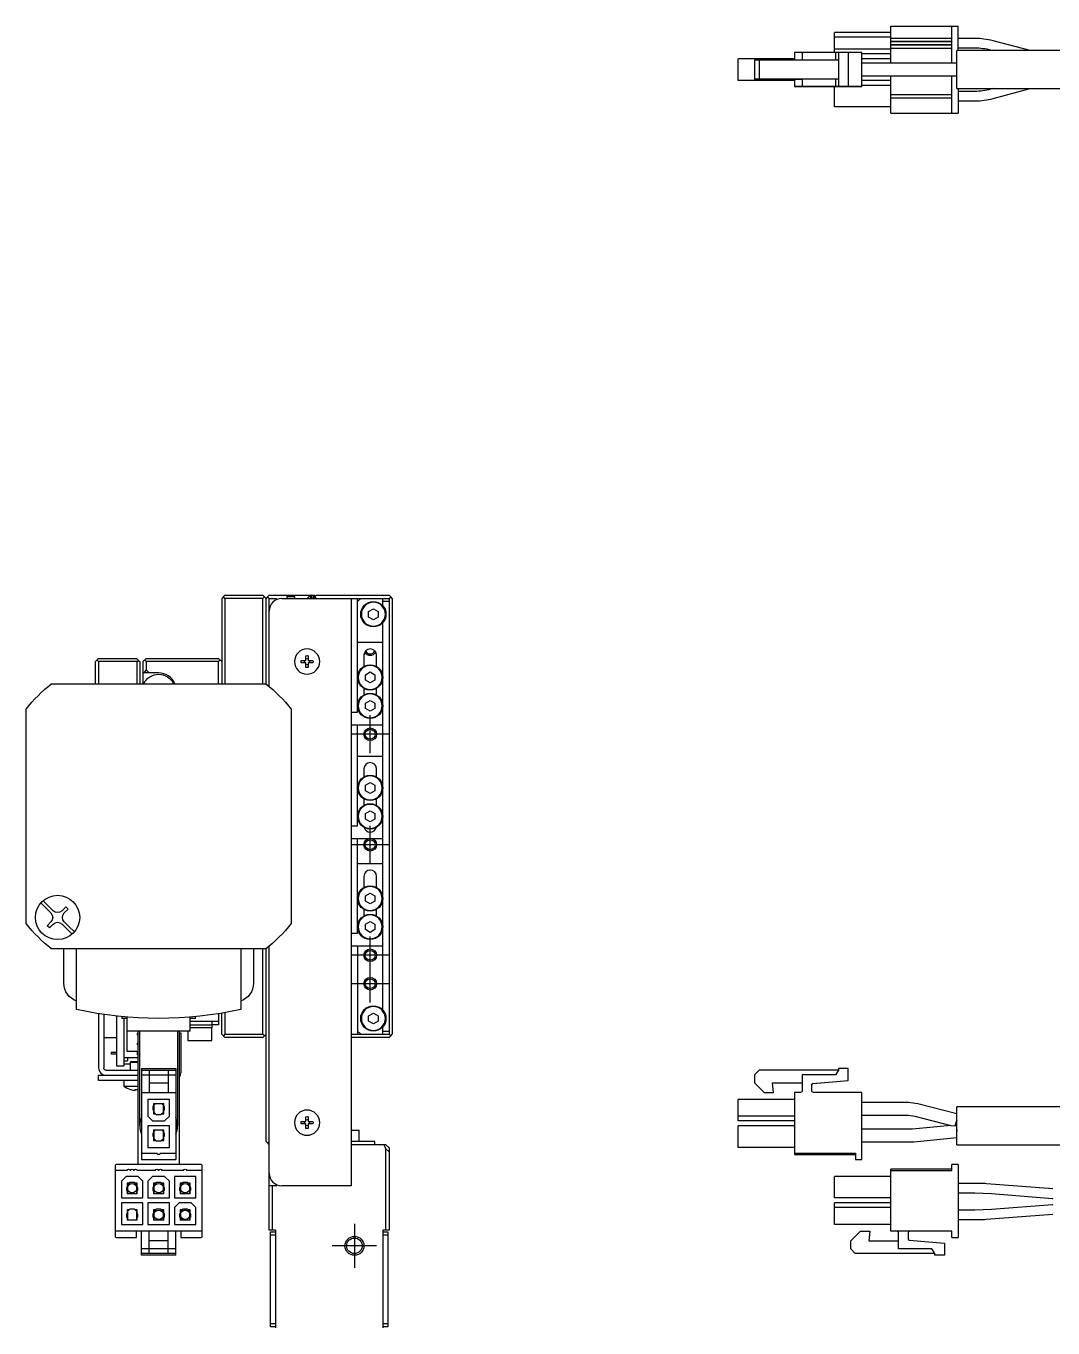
# Model space of a CAD drawing. Extents: x 0 to 922, y -8 to 538.
# Drawn here: x 0 to 162.6, y 318.3 to 524.4 of the extents above; entities that cross this region are included whole.
import ezdxf

# ---------------------------------------------------------------- set-up
doc = ezdxf.new("R2010")
doc.units = 0
doc.header["$LTSCALE"] = 0.5
doc.linetypes.add('CENTER', pattern=[50.8, 31.75, -6.35, 6.35, -6.35])
for name, color, linetype in [('MSM_CENTER', 1, 'CENTER'), ('MSM_CONTINUOUS', 7, 'CONTINUOUS'), ('MSM_NARROW', 5, 'CONTINUOUS')]:
    doc.layers.add(name, color=color, linetype=linetype)

msp = doc.modelspace()

# ---------------------------------------------------------------- linework, layer by layer
at = {"layer": 'MSM_CENTER'}
for p, q in [((54.5, 409.26), (54.5, 415.26)), ((57.5, 412.26), (51.5, 412.26)), ((54.5, 391.76), (54.5, 397.76)), ((57.5, 394.76), (51.5, 394.76)), ((54.5, 369.76), (54.5, 380.26)), ((57.5, 377.26), (51.5, 377.26)), ((57.5, 372.76), (51.5, 372.76)), ((52, 334.76), (52, 327.76)), ((55.5, 331.26), (48.5, 331.26))]:
    msp.add_line(p, q, dxfattribs=at)
at = {"layer": 'MSM_CONTINUOUS'}
for p, q in [((136.92, 518.49), (136.92, 524.39)), ((136.92, 524.39), (147.62, 524.39)), ((146.62, 518.49), (146.62, 524.39)), ((147.62, 520.49), (147.62, 524.39)), ((128.02, 520.19), (128.02, 523.39)), ((136.92, 523.39), (128.02, 523.39)), ((136.92, 522.64), (128.02, 522.64)), ((136.92, 522.49), (146.62, 522.49)), ((136.92, 521.99), (146.62, 521.99)), ((136.92, 521.94), (146.62, 521.94)), ((150.24, 522.44), (147.62, 522.44)), ((158.99, 520.49), (153.13, 522.06)), ((121.67, 520.19), (121.67, 518.99)), ((122.62, 520.19), (121.67, 520.19)), ((122.92, 520.19), (122.62, 520.19)), ((122.92, 520.19), (122.92, 518.99)), ((128.17, 520.19), (122.92, 520.19)), ((136.92, 520.74), (128.02, 520.74)), ((128.17, 520.19), (128.17, 518.99)), ((128.67, 520.19), (128.17, 520.19)), ((130.17, 520.19), (128.67, 520.19)), ((128.67, 520.19), (128.67, 514.79)), ((130.17, 520.19), (130.17, 514.79)), ((132.37, 520.19), (130.17, 520.19)), ((132.37, 514.79), (132.37, 520.19)), ((136.92, 519.99), (132.37, 519.99)), ((136.92, 521.44), (146.62, 521.44)), ((136.92, 521.39), (146.62, 521.39)), ((136.92, 520.89), (146.62, 520.89)), ((147.37, 514.49), (147.37, 520.49)), ((224.37, 520.49), (147.37, 520.49)), ((147.62, 520.94), (150.24, 520.94)), ((152.74, 520.61), (153.19, 520.49)), ((112.77, 515.79), (112.77, 519.19)), ((121.67, 519.19), (112.77, 519.19)), ((116.07, 518.99), (115.37, 518.99)), ((115.37, 518.99), (115.37, 515.99)), ((116.07, 518.99), (116.07, 515.99)), ((128.67, 518.99), (116.07, 518.99)), ((136.92, 519.19), (132.37, 519.19)), ((139.72, 518.49), (132.37, 518.49)), ((140.99, 518.49), (139.72, 518.49)), ((147.37, 518.49), (140.99, 518.49)), ((121.67, 515.79), (112.77, 515.79)), ((121.67, 515.79), (112.77, 515.79)), ((121.67, 515.79), (112.77, 515.79)), ((115.37, 515.99), (116.87, 515.99)), ((116.07, 515.99), (115.37, 515.99)), ((128.67, 515.99), (116.07, 515.99)), ((116.87, 515.99), (118.37, 515.99)), ((118.23, 515.99), (122.92, 515.99)), ((118.37, 515.99), (118.23, 515.99)), ((121.67, 515.99), (121.67, 514.79)), ((122.62, 515.99), (122.92, 515.99)), ((128.17, 515.99), (122.92, 515.99)), ((122.92, 515.99), (122.92, 514.79)), ((128.67, 515.99), (128.17, 515.99)), ((128.17, 515.99), (128.17, 514.79)), ((132.37, 516.49), (139.72, 516.49)), ((132.37, 516.49), (140.27, 516.49)), ((136.92, 515.79), (132.37, 515.79)), ((136.92, 510.59), (136.92, 516.49)), ((139.72, 516.49), (140.99, 516.49)), ((140.27, 516.49), (140.46, 516.49)), ((140.46, 516.49), (147.37, 516.49)), ((140.99, 516.49), (147.37, 516.49)), ((146.62, 510.59), (146.62, 516.49)), ((122.62, 514.79), (121.67, 514.79)), ((121.67, 514.79), (131.37, 514.79)), ((122.92, 514.79), (122.62, 514.79)), ((128.17, 514.79), (122.92, 514.79)), ((124.42, 514.79), (124.6, 514.79)), ((124.72, 514.79), (124.42, 514.79)), ((124.6, 514.79), (130.17, 514.79)), ((132.37, 514.79), (124.72, 514.79)), ((128.02, 511.59), (128.02, 514.79)), ((128.67, 514.79), (128.17, 514.79)), ((130.17, 514.79), (128.67, 514.79)), ((131.37, 514.79), (132.37, 514.79)), ((136.92, 514.99), (132.37, 514.99)), ((136.92, 513.54), (146.62, 513.54)), ((147.37, 514.49), (224.37, 514.49)), ((147.62, 514.49), (147.62, 510.59)), ((150.25, 514.04), (147.62, 514.04)), ((153.19, 514.49), (152.74, 514.37)), ((153.13, 512.92), (158.99, 514.49)), ((136.92, 511.59), (128.02, 511.59)), ((136.92, 513.04), (146.62, 513.04)), ((147.62, 512.54), (150.25, 512.54)), ((136.92, 510.59), (147.62, 510.59)), ((31.5, 434.26), (31, 433.76)), ((31, 433.76), (31, 420.26)), ((31.5, 433.76), (31.25, 434.01)), ((31.5, 434.26), (37.5, 434.26)), ((37.5, 433.76), (31.5, 433.76)), ((31.5, 433.76), (31.5, 420.26)), ((38, 433.76), (37.5, 434.26)), ((37.75, 434.01), (37.5, 433.76)), ((37.5, 420.26), (37.5, 433.76)), ((38.25, 434.01), (38, 433.76)), ((38, 420.26), (38, 433.76)), ((38.25, 434.01), (38.5, 434.26)), ((38.5, 433.76), (38.25, 434.01)), ((38.5, 434.26), (45.7, 434.26)), ((38.5, 419.82), (38.5, 433.76)), ((38.5, 433.76), (39.7, 433.76)), ((40.5, 433.76), (57.5, 433.76)), ((41.3, 434.06), (42.5, 434.06)), ((41.3, 434.06), (41.3, 433.76)), ((42.5, 434.06), (42.5, 433.76)), ((45, 434.26), (44.5, 433.76)), ((45, 434.26), (45, 433.76)), ((45.2, 433.76), (45.2, 434.26)), ((45.4, 433.86), (45.4, 433.76)), ((45.5, 433.76), (45.75, 434.01)), ((45.7, 434.26), (45.8, 434.16)), ((45.7, 434.16), (45.9, 434.16)), ((45.75, 434.01), (46, 434.26)), ((46, 433.76), (45.75, 434.01)), ((46, 434.26), (57.5, 434.26)), ((51.5, 433.76), (51.5, 340.76)), ((52.5, 415.76), (52.5, 433.76)), ((52.5, 433.26), (53, 433.76)), ((56.5, 432.58), (56.5, 433.76)), ((57.5, 433.26), (56.5, 433.26)), ((57.5, 434.26), (57.75, 434.01)), ((57.75, 434.01), (57.5, 433.76)), ((57.5, 433.76), (57.5, 364.76)), ((58, 433.76), (57.75, 434.01)), ((58, 433.76), (58, 364.76)), ((54.25, 431.69), (55, 432.12)), ((54.25, 430.82), (54.25, 431.69)), ((55, 430.39), (54.25, 430.82)), ((55, 432.12), (55.75, 431.69)), ((55.75, 430.82), (55, 430.39)), ((55.75, 431.69), (55.75, 430.82)), ((56.5, 368.58), (56.5, 429.93)), ((56.5, 426.76), (52.5, 426.76)), ((44.3, 423.96), (44.3, 424.68)), ((44.7, 424.68), (44.7, 423.96)), ((53.5, 424.76), (53.5, 422.99)), ((55.5, 422.99), (55.5, 424.76)), ((11, 423.76), (11.5, 424.26)), ((11, 420.26), (11, 423.76)), ((11.5, 423.76), (11.25, 424.01)), ((11.5, 424.26), (17.5, 424.26)), ((11.5, 423.76), (11.5, 420.26)), ((17.6, 423.76), (11.5, 423.76)), ((17.5, 424.26), (17.8, 423.96)), ((17.6, 423.76), (17.8, 423.96)), ((17.6, 420.26), (17.6, 423.76)), ((17.8, 423.96), (18, 423.76)), ((18, 423.76), (18, 420.26)), ((19, 424.26), (18.5, 423.76)), ((18.5, 423.76), (18.5, 420.26)), ((19, 423.76), (18.75, 424.01)), ((19, 424.26), (30.5, 424.26)), ((19, 423.76), (19, 422.46)), ((30.5, 423.76), (19, 423.76)), ((30.5, 424.26), (31, 423.76)), ((30.75, 424.01), (30.5, 423.76)), ((30.5, 420.26), (30.5, 423.76)), ((43.57, 423.96), (44.3, 423.96)), ((44.3, 423.56), (43.57, 423.56)), ((44.3, 422.83), (44.3, 423.56)), ((44.7, 423.96), (45.43, 423.96)), ((45.43, 423.56), (44.7, 423.56)), ((44.7, 423.56), (44.7, 422.83)), ((21, 421.96), (18.5, 421.96)), ((19, 422.46), (18.65, 421.96)), ((19.5, 421.96), (19, 422.46)), ((53.75, 421.69), (54.5, 422.12)), ((53.75, 420.82), (53.75, 421.69)), ((54.5, 420.39), (53.75, 420.82)), ((54.5, 422.12), (55.25, 421.69)), ((55.25, 420.82), (54.5, 420.39)), ((55.25, 421.69), (55.25, 420.82)), ((4, 420.26), (3.87, 420.13)), ((4.03, 420.26), (37.97, 420.26)), ((38.13, 420.13), (38, 420.26)), ((53.5, 419.52), (53.5, 418.49)), ((55.5, 418.49), (55.5, 419.52)), ((53.75, 417.19), (54.5, 417.62)), ((53.75, 416.32), (53.75, 417.19)), ((54.5, 417.62), (55.25, 417.19)), ((55.25, 417.19), (55.25, 416.32)), ((0.13, 416.38), (0, 416.26)), ((0, 382.28), (0, 416.23)), ((42, 416.26), (41.87, 416.38)), ((42, 416.23), (42, 382.28)), ((51.5, 415.76), (52.5, 415.76)), ((54.5, 415.89), (53.75, 416.32)), ((55.25, 416.32), (54.5, 415.89)), ((51.5, 413.76), (56.5, 413.76)), ((52.5, 397.76), (52.5, 413.76)), ((56.5, 408.76), (52.5, 408.76)), ((53.5, 406.76), (53.5, 405.49)), ((55.5, 405.49), (55.5, 406.76)), ((53.75, 404.19), (54.5, 404.62)), ((53.75, 403.32), (53.75, 404.19)), ((54.5, 404.62), (55.25, 404.19)), ((55.25, 404.19), (55.25, 403.32)), ((53.5, 402.02), (53.5, 400.99)), ((54.5, 402.89), (53.75, 403.32)), ((55.25, 403.32), (54.5, 402.89)), ((55.5, 400.99), (55.5, 402.02)), ((53.75, 399.69), (54.5, 400.12)), ((54.5, 400.12), (55.25, 399.69)), ((53.75, 398.82), (53.75, 399.69)), ((54.5, 398.39), (53.75, 398.82)), ((55.25, 398.82), (54.5, 398.39)), ((55.25, 399.69), (55.25, 398.82)), ((51.5, 397.76), (52.5, 397.76)), ((51.5, 395.76), (56.5, 395.76)), ((52.5, 380.76), (52.5, 395.76)), ((56.5, 391.76), (52.5, 391.76)), ((53.5, 389.76), (53.5, 387.99)), ((55.5, 387.99), (55.5, 389.76)), ((3.94, 383.96), (2.35, 385.55)), ((2.71, 385.9), (4.29, 384.32)), ((53.75, 386.69), (54.5, 387.12)), ((53.75, 385.82), (53.75, 386.69)), ((54.5, 385.39), (53.75, 385.82)), ((54.5, 387.12), (55.25, 386.69)), ((55.25, 385.82), (54.5, 385.39)), ((55.25, 386.69), (55.25, 385.82)), ((5.71, 384.32), (6.31, 384.92)), ((6.66, 384.56), (6.06, 383.96)), ((6.31, 384.92), (6.66, 384.56)), ((53.5, 384.52), (53.5, 383.49)), ((55.5, 383.49), (55.5, 384.52)), ((0, 382.26), (0.13, 382.13)), ((3.34, 381.95), (3.94, 382.55)), ((3.69, 381.59), (3.34, 381.95)), ((4.29, 382.19), (3.69, 381.59)), ((6.37, 381.53), (5.71, 382.19)), ((6.06, 382.55), (6.72, 381.89)), ((7.29, 380.61), (6.37, 381.53)), ((6.72, 381.89), (7.65, 380.96)), ((41.87, 382.13), (42, 382.26)), ((53.75, 382.19), (54.5, 382.62)), ((53.75, 381.32), (53.75, 382.19)), ((54.5, 382.62), (55.25, 382.19)), ((55.25, 382.19), (55.25, 381.32)), ((51.5, 380.76), (52.5, 380.76)), ((54.5, 380.89), (53.75, 381.32)), ((55.25, 381.32), (54.5, 380.89)), ((3.87, 378.38), (4, 378.26)), ((37.97, 378.26), (4.03, 378.26)), ((6, 372.84), (6, 378.26)), ((8, 368.69), (8, 378.26)), ((34, 378.26), (34, 368.69)), ((36, 378.26), (36, 372.84)), ((37.5, 364.76), (37.5, 378.26)), ((38, 378.26), (38.13, 378.38)), ((38, 347.76), (38, 378.26)), ((38.5, 333.76), (38.5, 378.69)), ((51.5, 378.76), (56.5, 378.76)), ((52.5, 378.76), (52.5, 364.76)), ((11.5, 368.02), (11.5, 359.46)), ((12.3, 367.89), (12.3, 359.46)), ((14.3, 367.64), (14.3, 359.76)), ((15.18, 367.54), (15.18, 367.26)), ((16, 367.26), (15.18, 367.26)), ((15.5, 367.26), (15.5, 359.76)), ((16, 362.01), (16, 367.47)), ((26, 365.26), (26, 367.47)), ((26.82, 367.26), (26, 367.26)), ((26.82, 367.26), (26.82, 367.54)), ((30.5, 368.02), (30.5, 366.26)), ((31, 364.76), (31, 368.1)), ((31.5, 368.19), (31.5, 364.76)), ((54.25, 367.69), (55, 368.12)), ((54.25, 366.82), (54.25, 367.69)), ((55, 368.12), (55.75, 367.69)), ((55.75, 367.69), (55.75, 366.82)), ((26, 365.26), (16, 365.26)), ((17.75, 344.16), (17.75, 365.26)), ((18, 350.25), (18, 365.26)), ((24, 365.26), (24, 350.25)), ((24.25, 365.26), (24.25, 344.16)), ((24.25, 364.96), (24.5, 364.96)), ((24.5, 364.96), (24.5, 358.66)), ((25.6, 365.26), (25.6, 363.76)), ((30.5, 366.76), (26, 366.76)), ((26, 366.26), (29.5, 366.26)), ((29.5, 365.76), (26, 365.76)), ((29.4, 363.76), (29.4, 365.76)), ((29.5, 365.76), (29.5, 366.76)), ((30.5, 366.26), (29.5, 366.26)), ((53, 364.76), (52.5, 365.26)), ((55, 366.39), (54.25, 366.82)), ((55.75, 366.82), (55, 366.39)), ((56.5, 364.76), (56.5, 365.93)), ((56.5, 365.26), (57.5, 365.26)), ((12.3, 364.26), (14.3, 364.26)), ((25.6, 363.76), (29.4, 363.76)), ((31, 364.76), (31.5, 364.26)), ((31.5, 364.76), (31.25, 364.51)), ((31.5, 364.76), (37.5, 364.76)), ((37.5, 364.26), (31.5, 364.26)), ((37.5, 364.76), (37.75, 364.51)), ((38, 364.76), (37.5, 364.26)), ((51.5, 364.76), (57.5, 364.76)), ((57.5, 364.26), (51.5, 364.26)), ((57.5, 364.76), (57.75, 364.51)), ((57.75, 364.51), (57.5, 364.26)), ((57.75, 364.51), (58, 364.76)), ((14.3, 361.88), (13.5, 361.88)), ((13.5, 361.88), (13.5, 361.63)), ((14.3, 361.63), (13.5, 361.63)), ((17.75, 361.01), (15.5, 361.01)), ((17.65, 362.01), (16, 362.01)), ((16.05, 361.01), (16.05, 360.55)), ((17.65, 361.51), (17.65, 362.01)), ((17.75, 361.51), (17.65, 361.51)), ((12.7, 359.05), (17.75, 359.05)), ((14.3, 359.76), (15.5, 359.76)), ((15.5, 360.55), (16.05, 360.55)), ((16.5, 360.01), (15.5, 360.01)), ((16.7, 360.46), (16.5, 360.26)), ((17.75, 360.26), (16.5, 360.26)), ((16.5, 360.26), (16.5, 359.05)), ((16.7, 360.46), (17.75, 360.46)), ((18.3, 359.35), (23.7, 359.35)), ((18.3, 359.35), (18.3, 344.95)), ((18.3, 359.05), (23.7, 359.05)), ((19.5, 359.05), (19.5, 355.55)), ((22.5, 359.05), (22.5, 355.55)), ((23.7, 359.35), (23.7, 344.95)), ((116.07, 359.05), (115.37, 358.35)), ((128.67, 359.05), (116.07, 359.05)), ((128.67, 359.05), (128.17, 358.35)), ((128.67, 359.35), (128.67, 359.05)), ((130.17, 359.35), (128.67, 359.35)), ((130.17, 357.44), (130.17, 359.35)), ((11.5, 357.46), (11.5, 358.26)), ((11.5, 358.26), (17.75, 358.26)), ((17.75, 357.46), (11.5, 357.46)), ((15.5, 357.46), (15.5, 356.56)), ((18.3, 358.35), (23.7, 358.35)), ((19.5, 357.05), (22.5, 357.05)), ((115.37, 358.35), (115.37, 357.05)), ((115.37, 357.05), (116.87, 355.55)), ((115.37, 357.05), (116.87, 355.55)), ((118.23, 357.05), (122.92, 357.05)), ((118.37, 355.55), (118.23, 357.05)), ((118.23, 357.05), (122.92, 357.05)), ((122.92, 358.35), (122.92, 355.86)), ((128.17, 358.35), (122.92, 358.35)), ((124.42, 355.86), (124.42, 356.75)), ((124.6, 356.95), (130.17, 357.44)), ((124.6, 356.95), (130.17, 357.44)), ((124.6, 356.95), (125.75, 357.05)), ((124.6, 356.95), (125.75, 357.05)), ((125.75, 357.05), (125.75, 357.05)), ((15.5, 356.56), (17.75, 356.56)), ((16.55, 356), (16.57, 356)), ((17.3, 356), (17.7, 356)), ((17.3, 355.87), (17.3, 356)), ((17.7, 356), (17.7, 355.87)), ((18.3, 355.55), (23.7, 355.55)), ((116.87, 355.55), (118.37, 355.55)), ((116.87, 355.55), (118.37, 355.55)), ((122.62, 355.55), (121.67, 355.55)), ((121.67, 355.55), (121.67, 345.95)), ((132.37, 355.55), (124.72, 355.55)), ((132.37, 344.95), (132.37, 355.55)), ((22.7, 354.45), (19.3, 354.45)), ((19.3, 354.45), (19.3, 351.8)), ((20.1, 353.3), (20.1, 352.8)), ((20.25, 353.3), (20.1, 353.3)), ((20.1, 352.8), (20.25, 352.8)), ((20.2, 353.8), (21.8, 353.8)), ((20.2, 353.8), (20.2, 353.3)), ((20.2, 352.8), (20.2, 352.15)), ((20.25, 353.8), (20.25, 352.43)), ((21.75, 352.43), (21.75, 353.8)), ((21.75, 353.3), (21.9, 353.3)), ((21.75, 352.8), (21.9, 352.8)), ((21.8, 353.3), (21.8, 353.8)), ((21.8, 352.15), (21.8, 352.8)), ((21.9, 352.8), (21.9, 353.3)), ((22.7, 351.8), (22.7, 354.45)), ((112.77, 351.05), (112.77, 354.45)), ((121.67, 354.45), (112.77, 354.45)), ((139.72, 353.93), (132.37, 353.93)), ((141.24, 353.74), (139.72, 353.93)), ((147.37, 352.14), (141.24, 353.74)), ((147.37, 347.26), (147.37, 353.26)), ((242.37, 353.26), (147.37, 353.26)), ((19.3, 351.8), (20.05, 351.05)), ((20.05, 351.05), (21.95, 351.05)), ((20.2, 352.15), (20.52, 352.15)), ((20.25, 352.43), (20.62, 352.06)), ((20.62, 352.06), (21.37, 352.06)), ((21.37, 352.06), (21.75, 352.43)), ((21.47, 352.15), (21.8, 352.15)), ((21.95, 351.05), (22.7, 351.8)), ((43.57, 350.96), (44.3, 350.96)), ((44.3, 350.56), (43.57, 350.56)), ((44.3, 350.96), (44.3, 351.68)), ((44.3, 349.83), (44.3, 350.56)), ((44.7, 351.68), (44.7, 350.96)), ((44.7, 350.96), (45.43, 350.96)), ((45.43, 350.56), (44.7, 350.56)), ((44.7, 350.56), (44.7, 349.83)), ((121.67, 351.8), (112.77, 351.8)), ((121.67, 351.05), (112.77, 351.05)), ((121.67, 351.05), (112.77, 351.05)), ((132.37, 351.93), (139.72, 351.93)), ((139.72, 351.93), (140.73, 351.8)), ((140.73, 351.8), (146.42, 350.32)), ((147.37, 351.1), (147.15, 350.26)), ((147.18, 350.39), (147.37, 351.1)), ((22.7, 350.25), (19.3, 350.25)), ((19.3, 350.25), (19.3, 346.85)), ((20.25, 349.1), (20.1, 349.1)), ((20.1, 349.1), (20.1, 348.6)), ((20.1, 348.6), (20.25, 348.6)), ((20.2, 349.6), (21.8, 349.6)), ((20.2, 349.6), (20.2, 349.1)), ((20.2, 348.6), (20.2, 347.95)), ((20.25, 349.6), (20.25, 348.23)), ((21.75, 348.23), (21.75, 349.6)), ((21.75, 349.1), (21.9, 349.1)), ((21.75, 348.6), (21.9, 348.6)), ((21.8, 349.1), (21.8, 349.6)), ((21.8, 347.95), (21.8, 348.6)), ((21.9, 348.6), (21.9, 349.1)), ((22.7, 346.85), (22.7, 350.25)), ((51.5, 349.56), (52.75, 349.56)), ((52.75, 347.76), (52.75, 349.56)), ((112.77, 346.85), (112.77, 350.25)), ((121.67, 350.25), (112.77, 350.25)), ((140.27, 349.73), (132.37, 349.73)), ((140.37, 349.73), (140.27, 349.73)), ((146.42, 350.32), (140.37, 349.73)), ((140.56, 347.74), (147.37, 348.4)), ((146.42, 350.32), (147.15, 350.26)), ((147.18, 350.39), (147.15, 350.26)), ((147.15, 350.26), (147.18, 350.39)), ((147.27, 350.4), (147.18, 350.39)), ((147.27, 350.4), (147.37, 349.41)), ((19.3, 346.85), (22.7, 346.85)), ((20.2, 347.95), (20.52, 347.95)), ((20.25, 348.23), (20.62, 347.86)), ((20.62, 347.86), (21.37, 347.86)), ((21.37, 347.86), (21.75, 348.23)), ((21.47, 347.95), (21.8, 347.95)), ((38.5, 347.26), (38, 347.76)), ((38.25, 347.51), (38.5, 347.76)), ((55.25, 347.76), (51.5, 347.76)), ((57, 347.26), (51.5, 347.26)), ((55.25, 347.26), (55.25, 347.76)), ((57, 346.64), (56.69, 347.26)), ((57, 347.26), (57.5, 346.76)), ((57, 333.76), (57, 346.64)), ((57.5, 346.14), (57, 346.64)), ((57.5, 346.76), (57.5, 333.76)), ((121.67, 346.85), (112.77, 346.85)), ((121.67, 346.85), (112.77, 346.85)), ((132.37, 347.73), (140.27, 347.73)), ((140.27, 347.73), (140.56, 347.74)), ((147.37, 347.26), (242.37, 347.26)), ((18.3, 345.95), (20.75, 345.95)), ((18.3, 344.95), (23.7, 344.95)), ((21.25, 345.95), (23.7, 345.95)), ((121.67, 345.95), (131.37, 345.95)), ((121.67, 345.95), (131.37, 345.95)), ((121.67, 345.95), (121.67, 345.71)), ((121.67, 345.71), (131.37, 345.71)), ((131.37, 345.95), (131.37, 344.95)), ((131.37, 344.95), (132.37, 344.95)), ((131.37, 344.95), (132.37, 344.95)), ((14.1, 343.86), (14.1, 332.86)), ((16, 343.16), (14.1, 343.16)), ((27.6, 344.16), (14.4, 344.16)), ((15.85, 342.26), (15.1, 341.51)), ((17.75, 342.26), (15.85, 342.26)), ((16.55, 343.16), (16.5, 343.16)), ((17.1, 343.16), (17.05, 343.16)), ((20.47, 343.16), (17.6, 343.16)), ((18.5, 341.51), (17.75, 342.26)), ((20.05, 342.26), (19.3, 341.51)), ((21.95, 342.26), (20.05, 342.26)), ((21.02, 343.16), (20.97, 343.16)), ((24.95, 343.16), (21.52, 343.16)), ((22.7, 341.51), (21.95, 342.26)), ((26.9, 342.26), (23.5, 342.26)), ((23.5, 342.26), (23.5, 338.86)), ((27.9, 343.16), (25.45, 343.16)), ((26.9, 338.86), (26.9, 342.26)), ((27.9, 332.86), (27.9, 343.86)), ((128.02, 338.86), (128.02, 342.26)), ((136.92, 342.26), (128.02, 342.26)), ((136.92, 333.56), (136.92, 343.41)), ((146.62, 343.41), (136.92, 343.41)), ((136.92, 343.16), (146.62, 343.16)), ((146.62, 343.16), (146.62, 344.16)), ((147.62, 344.16), (146.62, 344.16)), ((147.62, 344.16), (147.62, 332.56)), ((15.1, 341.51), (15.1, 338.86)), ((15.9, 340.51), (15.9, 340.01)), ((16.05, 340.51), (15.9, 340.51)), ((16, 341.16), (16, 340.51)), ((16.32, 341.16), (16, 341.16)), ((16.42, 341.26), (16.05, 340.88)), ((16.05, 340.88), (16.05, 339.51)), ((17.17, 341.26), (16.42, 341.26)), ((17.01, 341.1), (17.46, 340.97)), ((17.27, 341.16), (17.17, 341.26)), ((17.6, 341.16), (17.27, 341.16)), ((17.55, 340.88), (17.27, 341.16)), ((17.55, 339.51), (17.55, 340.88)), ((17.7, 340.51), (17.55, 340.51)), ((17.6, 340.51), (17.6, 341.16)), ((17.7, 340.01), (17.7, 340.51)), ((18.5, 338.86), (18.5, 341.51)), ((19.3, 341.51), (19.3, 338.86)), ((20.25, 340.51), (20.1, 340.51)), ((20.1, 340.51), (20.1, 340.01)), ((20.2, 341.16), (20.2, 340.51)), ((20.52, 341.16), (20.2, 341.16)), ((20.62, 341.26), (20.25, 340.88)), ((20.25, 340.88), (20.25, 339.51)), ((21.37, 341.26), (20.62, 341.26)), ((21.47, 341.16), (21.37, 341.26)), ((21.8, 341.16), (21.47, 341.16)), ((21.75, 340.88), (21.47, 341.16)), ((21.75, 339.51), (21.75, 340.88)), ((21.9, 340.51), (21.75, 340.51)), ((21.8, 340.51), (21.8, 341.16)), ((21.9, 340.01), (21.9, 340.51)), ((22.7, 338.86), (22.7, 341.51)), ((24.45, 340.51), (24.3, 340.51)), ((24.3, 340.51), (24.3, 340.01)), ((24.72, 341.16), (24.4, 341.16)), ((24.4, 341.16), (24.4, 340.51)), ((24.82, 341.26), (24.45, 340.88)), ((24.45, 340.88), (24.45, 339.51)), ((24.99, 341.1), (24.54, 340.97)), ((25.57, 341.26), (24.82, 341.26)), ((25.67, 341.16), (25.57, 341.26)), ((26, 341.16), (25.67, 341.16)), ((25.95, 340.88), (25.67, 341.16)), ((25.95, 339.51), (25.95, 340.88)), ((26.1, 340.51), (25.95, 340.51)), ((26, 340.51), (26, 341.16)), ((26.1, 340.01), (26.1, 340.51)), ((39.7, 340.76), (38.5, 340.76)), ((39, 340.76), (39, 333.76)), ((51.5, 340.76), (40.5, 340.76)), ((151.22, 341.13), (147.62, 341.13)), ((162.62, 340.26), (152.07, 341.1)), ((15.1, 338.86), (18.5, 338.86)), ((15.9, 340.01), (16.05, 340.01)), ((16, 340.01), (16, 339.51)), ((17.6, 339.51), (16, 339.51)), ((17.11, 339.51), (16.59, 339.66)), ((17.7, 340.01), (17.55, 340.01)), ((17.6, 339.51), (17.6, 340.01)), ((19.3, 338.86), (22.7, 338.86)), ((20.1, 340.01), (20.25, 340.01)), ((20.2, 340.01), (20.2, 339.51)), ((21.8, 339.51), (20.2, 339.51)), ((20.25, 339.51), (20.25, 339.59)), ((21.9, 340.01), (21.75, 340.01)), ((21.75, 339.51), (21.75, 339.59)), ((21.8, 339.51), (21.8, 340.01)), ((23.5, 338.86), (26.9, 338.86)), ((24.3, 340.01), (24.45, 340.01)), ((24.4, 340.01), (24.4, 339.51)), ((26, 339.51), (24.4, 339.51)), ((24.89, 339.51), (25.41, 339.66)), ((26.1, 340.01), (25.95, 340.01)), ((26, 339.51), (26, 340.01)), ((136.92, 338.86), (128.02, 338.86)), ((147.62, 339.63), (150.24, 339.63)), ((150.24, 339.63), (152.88, 339.53)), ((152.88, 339.53), (162.56, 338.76)), ((18.5, 338.06), (15.1, 338.06)), ((15.1, 338.06), (15.1, 334.66)), ((16.05, 336.31), (15.9, 336.31)), ((15.9, 336.31), (15.9, 335.81)), ((16.32, 336.96), (16, 336.96)), ((16, 336.96), (16, 336.31)), ((16.42, 337.06), (16.05, 336.68)), ((16.05, 336.68), (16.05, 335.31)), ((17.17, 337.06), (16.42, 337.06)), ((17.27, 336.96), (17.17, 337.06)), ((17.6, 336.96), (17.27, 336.96)), ((17.55, 336.68), (17.27, 336.96)), ((17.55, 335.31), (17.55, 336.68)), ((17.7, 336.31), (17.55, 336.31)), ((17.6, 336.31), (17.6, 336.96)), ((17.7, 335.81), (17.7, 336.31)), ((18.5, 334.66), (18.5, 338.06)), ((19.3, 338.06), (19.3, 334.66)), ((22.7, 338.06), (19.3, 338.06)), ((20.25, 336.31), (20.1, 336.31)), ((20.1, 336.31), (20.1, 335.81)), ((20.2, 336.96), (20.2, 336.31)), ((20.52, 336.96), (20.2, 336.96)), ((20.52, 336.96), (20.25, 336.68)), ((20.25, 336.68), (20.25, 335.31)), ((20.62, 337.06), (20.52, 336.96)), ((21.37, 337.06), (20.62, 337.06)), ((21.47, 336.96), (21.37, 337.06)), ((21.8, 336.96), (21.47, 336.96)), ((21.75, 336.68), (21.47, 336.96)), ((21.75, 335.31), (21.75, 336.68)), ((21.9, 336.31), (21.75, 336.31)), ((21.8, 336.31), (21.8, 336.96)), ((21.9, 335.81), (21.9, 336.31)), ((22.7, 334.66), (22.7, 338.06)), ((24.25, 338.06), (23.5, 337.31)), ((23.5, 337.31), (23.5, 334.66)), ((26.15, 338.06), (24.25, 338.06)), ((24.45, 336.31), (24.3, 336.31)), ((24.3, 336.31), (24.3, 335.81)), ((24.72, 336.96), (24.4, 336.96)), ((24.4, 336.96), (24.4, 336.31)), ((24.82, 337.06), (24.45, 336.68)), ((24.45, 336.68), (24.45, 335.31)), ((25.57, 337.06), (24.82, 337.06)), ((25.4, 336.9), (24.86, 337.06)), ((25.67, 336.96), (25.57, 337.06)), ((26, 336.96), (25.67, 336.96)), ((25.95, 336.68), (25.67, 336.96)), ((25.95, 335.31), (25.95, 336.68)), ((26.1, 336.31), (25.95, 336.31)), ((26, 336.31), (26, 336.96)), ((26.1, 335.81), (26.1, 336.31)), ((26.9, 337.31), (26.15, 338.06)), ((26.9, 334.66), (26.9, 337.31)), ((128.02, 334.66), (128.02, 338.06)), ((136.92, 338.06), (128.02, 338.06)), ((136.92, 337.31), (128.02, 337.31)), ((150.25, 336.93), (147.62, 336.93)), ((152.88, 337.03), (150.25, 336.93)), ((152.05, 335.46), (162.62, 336.25)), ((162.56, 337.75), (152.88, 337.03)), ((15.1, 334.66), (18.5, 334.66)), ((15.9, 335.81), (16.05, 335.81)), ((16, 335.81), (16, 335.31)), ((17.6, 335.31), (16, 335.31)), ((17.7, 335.81), (17.55, 335.81)), ((17.6, 335.31), (17.6, 335.81)), ((19.3, 334.66), (22.7, 334.66)), ((20.1, 335.81), (20.25, 335.81)), ((20.2, 335.81), (20.2, 335.31)), ((21.8, 335.31), (20.2, 335.31)), ((21.9, 335.81), (21.75, 335.81)), ((21.8, 335.31), (21.8, 335.81)), ((23.5, 334.66), (26.9, 334.66)), ((24.3, 335.81), (24.45, 335.81)), ((24.4, 335.81), (24.4, 335.31)), ((26, 335.31), (24.4, 335.31)), ((24.45, 335.61), (25, 335.46)), ((26.1, 335.81), (25.95, 335.81)), ((26, 335.31), (26, 335.81)), ((136.92, 334.66), (128.02, 334.66)), ((147.62, 335.43), (151.24, 335.43)), ((27.9, 333.56), (14.1, 333.56)), ((14.4, 332.56), (17.5, 332.56)), ((17.5, 332.56), (17.5, 333.56)), ((18.3, 329.76), (18.3, 333.56)), ((19.5, 330.06), (19.5, 333.56)), ((22.5, 332.06), (19.5, 332.06)), ((22.5, 330.06), (22.5, 333.56)), ((23.7, 329.76), (23.7, 333.56)), ((24.5, 333.56), (24.5, 332.56)), ((24.5, 332.56), (27.6, 332.56)), ((39.5, 333.76), (38.5, 333.76)), ((38.7, 318.46), (38.7, 333.46)), ((38.7, 333.46), (39.5, 333.46)), ((39.5, 332.96), (38.7, 332.96)), ((39.5, 333.76), (39.5, 318.26)), ((57.5, 333.76), (56.5, 333.76)), ((56.5, 333.76), (56.5, 318.26)), ((56.5, 333.46), (57.3, 333.46)), ((57.3, 332.96), (56.5, 332.96)), ((57.3, 333.46), (57.3, 318.46)), ((130.62, 332.06), (132.12, 333.56)), ((130.62, 330.76), (130.62, 332.06)), ((132.12, 333.56), (133.62, 333.56)), ((133.62, 333.56), (133.48, 332.06)), ((133.48, 332.06), (138.17, 332.06)), ((146.62, 333.56), (136.92, 333.56)), ((138.17, 330.76), (138.17, 333.26)), ((139.67, 333.26), (139.67, 332.36)), ((139.85, 332.16), (145.42, 331.67)), ((146.62, 332.56), (146.62, 333.56)), ((146.62, 332.56), (147.62, 332.56)), ((23.7, 330.76), (18.3, 330.76)), ((23.7, 330.06), (18.3, 330.06)), ((131.32, 330.06), (130.62, 330.76)), ((143.92, 330.06), (131.32, 330.06)), ((143.42, 330.76), (138.17, 330.76)), ((143.92, 330.06), (143.42, 330.76)), ((143.92, 329.76), (143.92, 330.06)), ((145.42, 331.67), (145.42, 329.76)), ((23.7, 329.76), (18.3, 329.76)), ((145.42, 329.76), (143.92, 329.76)), ((38.7, 318.96), (39.5, 318.96)), ((39.5, 318.46), (38.7, 318.46)), ((56.5, 318.96), (57.3, 318.96)), ((57.3, 318.46), (56.5, 318.46))]:
    msp.add_line(p, q, dxfattribs=at)
for centre, radius in [((55, 431.26), 2), ((54.5, 421.26), 2), ((54.5, 416.76), 2), ((54.5, 412.26), 0.783), ((54.5, 403.76), 2), ((54.5, 399.26), 2), ((54.5, 394.76), 0.783), ((54.5, 386.26), 2), ((5, 383.26), 3.5), ((54.5, 381.76), 2), ((54.5, 377.26), 0.783), ((54.5, 372.76), 0.783), ((55, 367.26), 2), ((16.8, 340.38), 0.75), ((21, 340.38), 0.75), ((25.2, 340.38), 0.75), ((21, 336.18), 0.75), ((25.2, 336.18), 0.75), ((52, 331.26), 1.23)]:
    msp.add_circle(centre, radius, dxfattribs=at)
at = {"layer": 'MSM_CONTINUOUS', "extrusion": (0, 0, -1)}
for centre, radius in [((-55, 431.26), 1.9), ((-44.5, 423.76), 2), ((-54.5, 421.26), 1.9), ((-54.5, 416.76), 1.9), ((-54.5, 403.76), 1.9), ((-54.5, 399.26), 1.9), ((-54.5, 386.26), 1.9), ((-54.5, 381.76), 1.9), ((-55, 367.26), 1.9), ((-44.5, 350.76), 2)]:
    msp.add_circle(centre, radius, dxfattribs=at)
at = {"layer": 'MSM_CONTINUOUS'}
for centre, radius, start, end in [((150.24, 511.28), 11.15, 75.0015, 90.0068), ((150.25, 523.69), 11.15, 269.9911, 285.0006), ((40.5, 431.76), 2, 90, 180), ((45.7, 433.86), 0.3, 90, 180), ((54.5, 424.76), 1, 0, 180), ((54.5, 425.76), 0.783, 203.0634, 336.9366), ((44.5, 423.76), 0.435, 152.6335, 207.3665), ((44.5, 423.76), 0.435, 62.6335, 117.3665), ((44.5, 423.76), 0.435, 242.6335, 297.3665), ((44.5, 423.76), 0.435, 332.6335, 27.3665), ((21, 419.16), 2.8, 23.1324, 90), ((54.5, 406.76), 1, 0, 180), ((54.5, 397.76), 1, 194.4775, 345.5225), ((54.5, 389.76), 1, 0, 180), ((12.7, 359.46), 1.2, 180, 270), ((23.3, 358.66), 1.2, 322.3415, 0), ((124.62, 356.75), 0.2, 95, 180), ((124.62, 356.75), 0.2, 95, 180), ((17.5, 359.05), 3.2, 231.3178, 252.73), ((17.5, 359.05), 3.19, 253.0947, 266.4096), ((17.5, 359.05), 3.19, 273.5904, 274.4896), ((21, 350.25), 3, 154.1588, 205.8426), ((21, 350.25), 3, 334.1588, 25.8426), ((44.5, 350.76), 0.435, 152.6335, 207.3665), ((44.5, 350.76), 0.435, 62.6335, 117.3665), ((44.5, 350.76), 0.435, 332.6335, 27.3665), ((44.5, 350.76), 0.435, 242.6335, 297.3665), ((14.4, 343.86), 0.3, 90, 180), ((27.6, 343.86), 0.3, 0, 90), ((40.5, 342.76), 2, 180, 270), ((151.22, 330.38), 10.75, 85.452, 90), ((162.56, 338.84), 0.0786, 270.7318, 320.3235), ((162.56, 337.67), 0.0787, 42.3429, 88.4636), ((151.24, 346.18), 10.75, 270, 274.2892), ((14.4, 332.86), 0.3, 180, 270), ((27.6, 332.86), 0.3, 270, 0), ((137.87, 333.26), 0.3, 0, 90), ((139.97, 333.26), 0.3, 90, 180), ((139.87, 332.36), 0.2, 180, 265)]:
    msp.add_arc(centre, radius, start, end, dxfattribs=at)
at = {"layer": 'MSM_CONTINUOUS', "extrusion": (0, 0, -1)}
for centre, radius, start, end in [((-150.25, 511.29), 9.65, 89.9899, 104.9986), ((-150.24, 523.69), 9.65, 255.0035, 270.008), ((-44.5, 423.76), 0.95, 77.8468, 102.1532), ((-44.5, 423.76), 0.95, 347.8468, 12.1532), ((-44.5, 423.76), 0.95, 257.8468, 282.1532), ((-44.5, 423.76), 0.95, 167.8468, 192.1532), ((-21, 419.16), 2.6, 25.029, 154.971), ((-21, 399.26), 27, 38.9424, 51.0576), ((-21, 399.26), 27, 128.9424, 141.0576), ((-3.23, 383.26), 1, 135, 225), ((-5, 385.02), 1, 225, 315), ((-6.77, 383.26), 1, 315, 45), ((-21, 399.26), 27, 308.9424, 321.0576), ((-5, 381.49), 1, 45, 135), ((-21, 399.26), 27, 218.9424, 231.0576), ((-9, 372.84), 3, 289.4712, 0), ((-33, 372.84), 3, 180, 250.5288), ((-21, 427.26), 60, 257.4867, 282.5133), ((-17.9, 364.76), 0.25, 306.8699, 53.1301), ((-17.9, 363.26), 0.25, 306.8699, 53.1301), ((-12.7, 359.46), 0.4, 270, 0), ((-124.62, 356.75), 0.2, 0, 85), ((-122.62, 355.86), 0.3, 180, 270), ((-124.72, 355.86), 0.3, 270, 0), ((-21, 352.93), 1, 41.4089, 61.0443), ((-21, 352.93), 1, 118.9543, 138.5897), ((-44.5, 350.76), 0.95, 347.8468, 12.1532), ((-44.5, 350.76), 0.95, 77.8468, 102.1532), ((-44.5, 350.76), 0.95, 167.8468, 192.1532), ((-21, 348.73), 1, 41.4089, 61.0443), ((-21, 348.73), 1, 118.9543, 138.5897), ((-44.5, 350.76), 0.95, 257.8468, 282.1532), ((-21, 345.95), 0.25, 179.9993, 359.9993), ((-16.25, 343.16), 0.25, 0, 180), ((-16.8, 343.16), 0.25, 0, 180), ((-17.35, 343.16), 0.25, 0, 180), ((-20.72, 343.16), 0.25, 0, 180), ((-21.27, 343.16), 0.25, 0, 180), ((-25.2, 343.16), 0.25, 0, 180)]:
    msp.add_arc(centre, radius, start, end, dxfattribs=at)
at = {"layer": 'MSM_NARROW'}
for centre, radius in [((54.5, 412.26), 1), ((54.5, 394.76), 1), ((54.5, 377.26), 1), ((54.5, 372.76), 1), ((52, 331.26), 1.5)]:
    msp.add_circle(centre, radius, dxfattribs=at)
msp.add_arc((54.5, 425.76), 1, 210, 330, dxfattribs=at)

doc.saveas('drawing.dxf')
